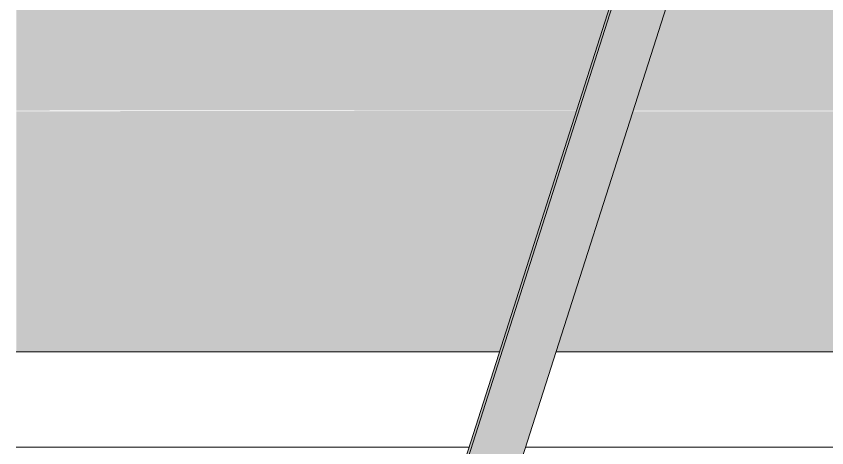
# Model space of a CAD drawing. Header units: inches. Extents: x -54880 to -186, y -132 to 853.
# Drawn here: x -25618.86 to -25571.92, y 244.44 to 269.47 of the extents above; entities that cross this region are included whole.
import ezdxf

# ---------------------------------------------------------------- set-up
doc = ezdxf.new("R2010")
doc.units = ezdxf.units.IN
doc.header["$MEASUREMENT"] = 0
for name, color, linetype, lineweight in [('M-HVAC-DUCT', 70, 'Continuous', 9), ('Q-SPCQ', 91, 'Continuous', 9), ('S-BEAM', 12, 'Continuous', 9)]:
    doc.layers.add(name, color=color, linetype=linetype, lineweight=lineweight)

# ---------------------------------------------------------------- blocks, each defined once
blk = doc.blocks.new('Girt_Z - 10_D-1018975-Section 13')
at = {"layer": 'S-BEAM'}
for p, q in [((-25592.627, 244.482), (-25618.861, 244.482)), ((-25406.89, 244.482), (-25589.356, 244.482))]:
    blk.add_line(p, q, dxfattribs=at)
blk = doc.blocks.new('Basketball_Backstop-Performance_Sports_Systems-3103-Ceiling_Hung - 27_-0_ to 27_-11 7_8_-652462-Section 13')
at = {"layer": 'Q-SPCQ'}
h = blk.add_hatch(color=256, dxfattribs=at)
h.paths.add_polyline_path([(-25618.958, 157.563), (-25617.075, 157.563), (-25616.238, 160.188), (-25618.958, 160.188)], flags=0)
h.paths.add_polyline_path([(-25614.923, 164.313), (-25577.757, 280.925), (-25579.159, 281.375), (-25580.727, 281.375), (-25618.06, 164.313)], flags=0)
blk.add_hatch(color=256, dxfattribs=at).paths.add_polyline_path([(-25618.194, 164.313), (-25618.06, 164.313), (-25580.727, 281.375), (-25580.861, 281.375), (-25617.818, 165.49)], flags=0)
for p, q in [((-25580.861, 281.375), (-25618.194, 164.313)), ((-25618.06, 164.313), (-25580.727, 281.375)), ((-25614.923, 164.313), (-25577.736, 280.918))]:
    blk.add_line(p, q, dxfattribs=at)

msp = doc.modelspace()

# ---------------------------------------------------------------- hatches: boundary and pattern name
at = {"layer": 'M-HVAC-DUCT'}
h = msp.add_hatch(color=256, dxfattribs=at)
h.paths.add_polyline_path([(-25804.35718, 264), (-25799.97942, 264), (-25804.35718, 270.01844), (-25804.35718, 266.43107)], flags=0)
h.paths.add_polyline_path([(-25672.79543, 264), (-25661.21675, 264), (-25665.68151, 278), (-25670.69491, 278), (-25689.22025, 264)], flags=0)
h.paths.add_polyline_path([(-25657.94548, 264), (-25625.48642, 264), (-25625.48642, 278), (-25662.41025, 278), (-25658.6402, 266.1784)], flags=0)
h.paths.add_polyline_path([(-25689.6349, 264), (-25671.10956, 278), (-25804.35718, 278), (-25804.35718, 270.54969), (-25799.59299, 264), (-25690.07506, 264)], flags=0)
h.paths.add_polyline_path([(-24402.35718, 264), (-24402.35718, 278), (-24675.58089, 277.95855), (-24682.85229, 264), (-24428.66243, 264)], flags=0)
h.paths.add_polyline_path([(-25618.86142, 264), (-25586.39731, 264.01585), (-25581.9376, 278), (-25618.86142, 278), (-25618.86142, 266.10942)], flags=0)
h.paths.add_polyline_path([(-25577.73587, 264), (-24995.64935, 264), (-25000.11412, 278), (-25578.66633, 278), (-25583.1311, 264), (-25580.5816, 264)], flags=0)
h.paths.add_polyline_path([(-24992.37809, 264), (-24959.91903, 264), (-24959.91903, 278), (-24996.84286, 278), (-24992.70455, 265.02367)], flags=0)
h.paths.add_polyline_path([(-24953.29403, 264), (-24920.83497, 264), (-24916.3702, 278), (-24953.29403, 277.91642), (-24953.29403, 264.95533)], flags=0)
h.paths.add_polyline_path([(-24917.56371, 264), (-24889.5602, 264), (-24908.08554, 278), (-24913.12365, 277.92251), (-24917.27896, 264.89288)], flags=0)
h.paths.add_polyline_path([(-24684.96644, 264), (-24677.67345, 278), (-24755.39819, 277.94644), (-24755.79649, 264), (-24705.13643, 264)], flags=0)
h.paths.add_polyline_path([(-24889.14555, 264), (-24779.18746, 264), (-24769.48372, 277.34047), (-24769.79785, 277.68934), (-24770.07634, 278), (-24907.56947, 277.92336), (-24890.26505, 264.84603)], flags=0)
h.paths.add_polyline_path([(-24778.80103, 264), (-24763.07773, 264), (-24763.07773, 278), (-24766.59578, 277.92271), (-24766.77002, 277.62314), (-24767.32773, 277.1262), (-24768.11347, 276.89498), (-24768.59114, 276.91791), (-24769.01523, 277.04701), (-24769.25315, 277.1262), (-24778.32682, 264.65193)], flags=0)
h = msp.add_hatch(color=256, dxfattribs=at)
h.paths.add_polyline_path([(-24402.35718, 250), (-24402.35718, 264), (-24682.87642, 263.95368), (-24690.14529, 250), (-24428.66243, 250)], flags=0)
h.paths.add_polyline_path([(-24789.37094, 250), (-24779.18746, 264), (-24889.08426, 263.95368), (-24870.62021, 250), (-24808.81418, 250)], flags=0)
h.paths.add_polyline_path([(-25804.35718, 250), (-25789.79594, 250), (-25799.97942, 264), (-25804.35718, 263.95368), (-25804.35718, 250.19115)], flags=0)
h.paths.add_polyline_path([(-24765.61512, 250), (-24763.07773, 250.05472), (-24763.07773, 264), (-24778.83473, 263.95368), (-24788.98451, 250), (-24774.25493, 250)], flags=0)
h.paths.add_polyline_path([(-25789.40951, 250), (-25708.16024, 250), (-25689.6349, 264), (-25799.5593, 263.95368), (-25789.56259, 250.21045)], flags=0)
h.paths.add_polyline_path([(-24871.03486, 250), (-24889.5602, 264), (-24917.57848, 263.95368), (-24922.02847, 250), (-24877.93268, 250)], flags=0)
h.paths.add_polyline_path([(-25707.74559, 250), (-25656.75198, 250), (-25661.21675, 264), (-25689.28154, 263.95368), (-25707.4836, 250.198)], flags=0)
h.paths.add_polyline_path([(-25653.48071, 250), (-25625.48642, 250), (-25625.48642, 264), (-25657.93071, 263.95368), (-25653.54124, 250.18981)], flags=0)
h.paths.add_polyline_path([(-24692.25944, 250), (-24684.96644, 264), (-24755.79781, 263.95368), (-24756.19632, 250), (-24705.13643, 250)], flags=0)
h.paths.add_polyline_path([(-25618.86142, 250), (-25590.86713, 250), (-25586.40236, 264), (-25618.86142, 263.95368), (-25618.86142, 250.18455)], flags=0)
h.paths.add_polyline_path([(-25577.73587, 250), (-24991.18459, 250), (-24995.64935, 264), (-25583.14587, 263.95368), (-25587.59587, 250), (-25580.5816, 250)], flags=0)
h.paths.add_polyline_path([(-24925.29974, 250), (-24920.83497, 264), (-24953.29403, 263.95368), (-24953.29403, 250), (-24947.05118, 250)], flags=0)
h.paths.add_polyline_path([(-24987.91332, 250), (-24959.91903, 250.08459), (-24959.91903, 264), (-24992.36332, 263.95368), (-24987.94165, 250.08884)], flags=0)

# ---------------------------------------------------------------- linework, layer by layer
for p, q in [((-25618.86142, 250), (-25590.86713, 250)), ((-25587.59587, 250), (-24991.18459, 250))]:
    msp.add_line(p, q, dxfattribs=at)

# ---------------------------------------------------------------- block references
at = {"layer": 'Q-SPCQ'}
msp.add_blockref('Basketball_Backstop-Performance_Sports_Systems-3103-Ceiling_Hung - 27_-0_ to 27_-11 7_8_-652462-Section 13', (0, 0), dxfattribs=at)
at = {"layer": 'S-BEAM'}
msp.add_blockref('Girt_Z - 10_D-1018975-Section 13', (0, 0), dxfattribs=at)

doc.saveas('drawing.dxf')
